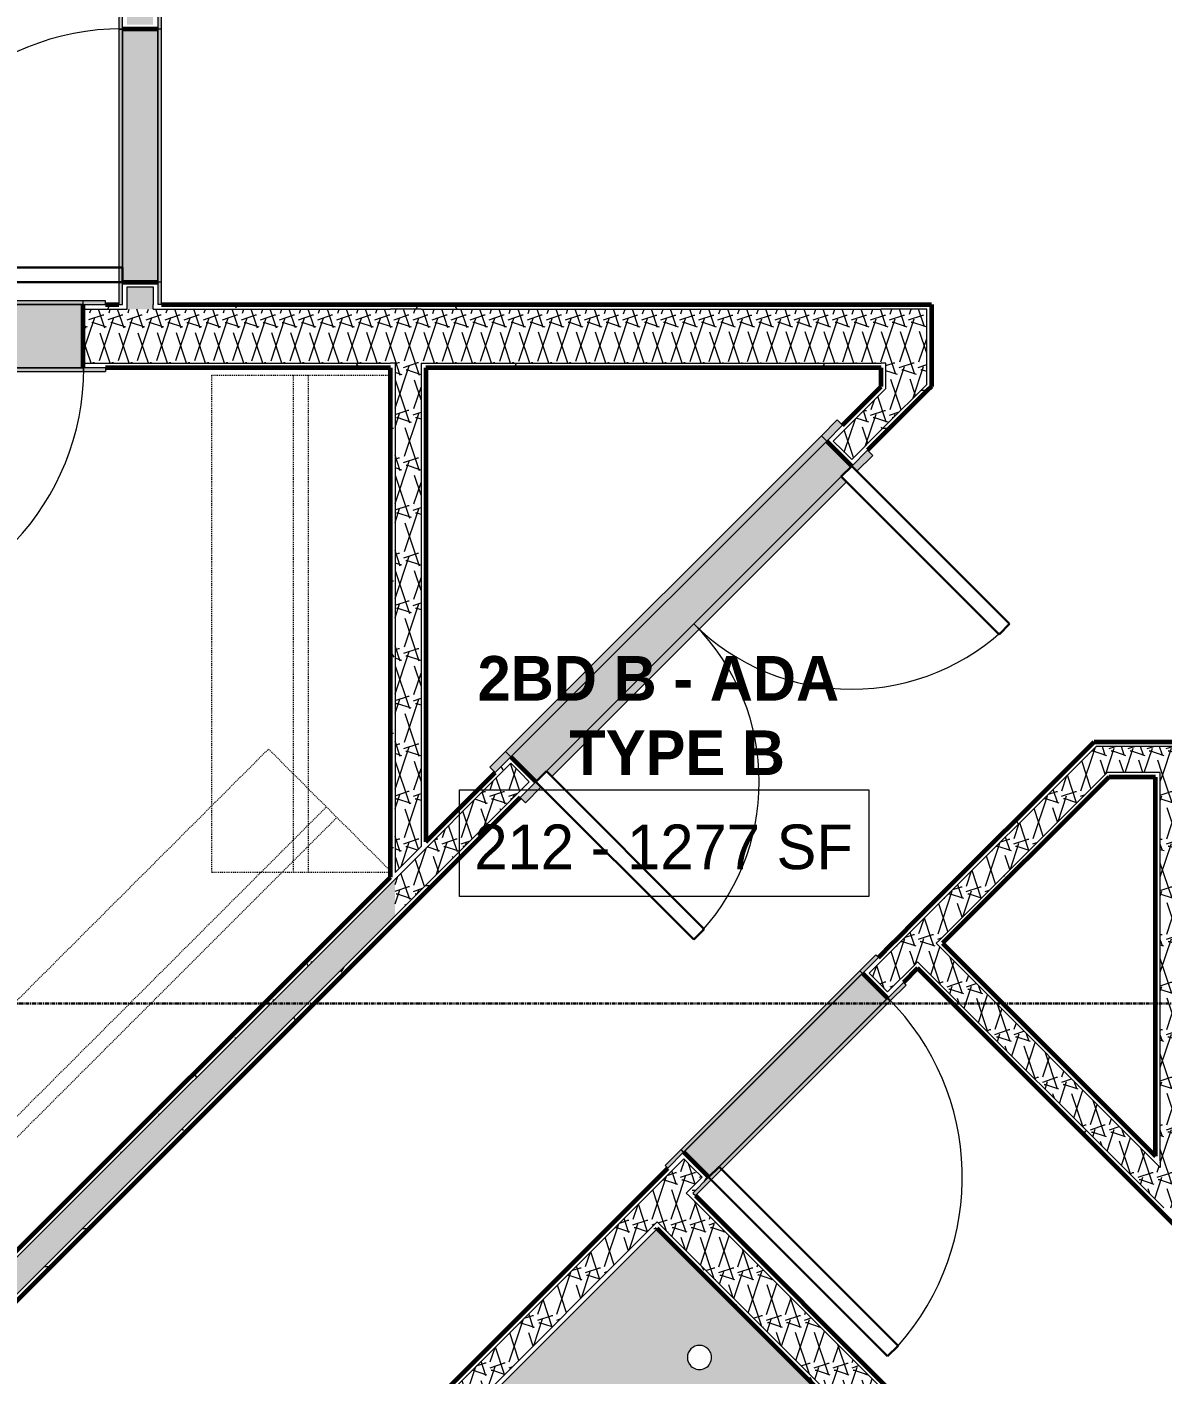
# Model space of a CAD drawing. Header units: inches. Extents: x -4110 to -1807, y 11006 to 12281.
# Drawn here: x -2413.8 to -2261.3, y 11797.4 to 11978.4 of the extents above; entities that cross this region are included whole.
import ezdxf

# ---------------------------------------------------------------- set-up
doc = ezdxf.new("R2010")
doc.units = ezdxf.units.IN
doc.header["$MEASUREMENT"] = 0
doc.linetypes.add('Dash', pattern=[0.25, 0.125, -0.125])
doc.linetypes.add('Grid Line 1_2_', pattern=[0.875, 0.5, -0.125, 0.125, -0.125])
for name, color, linetype, lineweight in [('0-1', 7, 'Continuous', 5), ('0-2', 90, 'Continuous', 18), ('A-AREA-IDEN', 2, 'Continuous', 9), ('A-DOOR', 31, 'Continuous', 18), ('A-DOOR-1', 7, 'Continuous', 9), ('A-DOOR-2', 250, 'Continuous', 30), ('A-DOOR-FRAM-1', 31, 'Continuous', 18), ('A-DOOR-FRAM-2', 7, 'Continuous', 9), ('A-WALL-1', 8, 'Continuous', 5), ('A-WALL-3', 50, 'Continuous', 60), ('A-WALL-4', 90, 'Continuous', 18), ('A-WALL-PATT-1', 7, 'Continuous', 9), ('A-WALL-PATT-2', 253, 'Continuous', 9), ('I-WALL-1', 8, 'Continuous', 5), ('I-WALL-2', 50, 'Continuous', 60), ('I-WALL-3', 90, 'Continuous', 18), ('P-SANR-FIXT-2', 7, 'Continuous', 9), ('P-SANR-FIXT-3', 130, 'Continuous', 9), ('Q-CASE-HDLN-1', 7, 'Dash', 9), ('S-GRID-1', 1, 'Grid Line 1_2_', 30)]:
    doc.layers.add(name, color=color, linetype=linetype, lineweight=lineweight)
doc.styles.add('Century Gothic', font='ufonts.com_century-gothic.ttf', dxfattribs={"height": 6})
doc.styles.add('Century Gothic_B', font='GOTHICB.TTF', dxfattribs={"height": 6})
pattern_1 = [(0, (0, 0), (20.48, 5.12), [0.845, -14.515, 0.845, -14.515, -81.92]), (0, (0, 0), (20.48, 5.12), [-30.72, 0.845, -29.875, 0.845, -14.515, -35.84]), (0, (0, 0), (20.48, 5.12), [-76.8, 0.845, -9.395, 0.845, -24.755]), (120, (7.68, 2.56), (-14.67405, 15.1762003), [0.845, -14.515, 0.845, -14.515, -81.92]), (120, (7.68, 2.56), (-14.67405, 15.1762003), [-30.72, 0.845, -29.875, 0.845, -14.515, -35.84]), (120, (7.68, 2.56), (-14.67405, 15.1762003), [-76.8, 0.845, -9.395, 0.845, -24.755]), (240, (10.24, 12.8), (-5.80595, -20.2962003), [0.845, -14.515, 0.845, -14.515, -81.92]), (240, (10.24, 12.8), (-5.80595, -20.2962003), [-30.72, 0.845, -29.875, 0.845, -14.515, -35.84]), (240, (10.24, 12.8), (-5.80595, -20.2962003), [-76.8, 0.845, -9.395, 0.845, -24.755])]
pattern_2 = [(161.57, (0.32, 0.32), (-2.560496185, -0.000537386), [0, -18.214, 2.022, 0]), (18.43, (-0.32, 0.32), (-2.560496185, 0.000537386), [0, -18.214, 2.022, 0]), (108.43, (0.32, 0.32), (1.27922091, -6.400876726), [6.07, -14.166]), (71.57, (-0.32, 0.32), (1.27922091, 6.400876726), [6.07, -14.166])]

# ---------------------------------------------------------------- blocks, each defined once
blk = doc.blocks.new('OD_CW_Closet - OD_CW_Closet-3809433-ENLARGED RCP - 2ND FLOOR PLAN - EAST')
at = {"layer": 'Q-CASE-HDLN-1'}
for p, q in [((0.74, -24), (0.74, 0)), ((0.74, 0), (67.55, 0)), ((67.55, 0), (67.55, -24)), ((0.74, -11), (67.55, -11)), ((0.74, -13), (67.55, -13))]:
    blk.add_line(p, q, dxfattribs=at)
blk = doc.blocks.new('OD_CW_Closet - OD_CW_Closet-3810279-ENLARGED RCP - 2ND FLOOR PLAN - EAST')
at = {"layer": 'Q-CASE-HDLN-1'}
for p, q in [((0.74, 0), (87.24, 0)), ((87.24, 0), (87.24, -23.16)), ((0.74, -11), (87.24, -11)), ((0.74, -13), (87.24, -13))]:
    blk.add_line(p, q, dxfattribs=at)
blk = doc.blocks.new('SWING - SINGLE - FLUSH - SWING - FLUSH - 2-10 x 6-8 - PRIVACY-3983848-ENLARGED RCP - 2ND FLOOR PLAN - EAST')
at = {"layer": 'A-DOOR-FRAM-1'}
for points in [[(-20, 4.75), (-20, 4.25), (-17, 4.25), (-17, 4.75)], [(17, 4.75), (-17, 4.75), (-17, 4.25), (17, 4.25)], [(20, 4.75), (17, 4.75), (17, 4.25), (20, 4.25), (20, 4.29)], [(-17, -4.25), (-20, -4.25), (-20, -4.75), (-17, -4.75)], [(17, -4.25), (-17, -4.25), (-17, -4.75), (17, -4.75)], [(17, -4.25), (17, -4.75), (20, -4.75), (20, -4.25)]]:
    blk.add_hatch(color=256, dxfattribs=at).paths.add_polyline_path(points, flags=0)
at = {"layer": 'A-DOOR-1'}
blk.add_arc((17, 4.25), 34.07, 93.3657, 180, dxfattribs=at)
at = {"layer": 'A-DOOR-2'}
for p, q in [((15, 4.25), (15, 38.26)), ((17, 38.26), (15, 38.26)), ((17, 4.25), (17, 38.26)), ((17, 4.25), (15, 4.25))]:
    blk.add_line(p, q, dxfattribs=at)
at = {"layer": 'A-DOOR-FRAM-2'}
for p, q in [((-17, 4.75), (-20, 4.75)), ((-20, 4.25), (-20, 4.75)), ((-20, 4.25), (-17, 4.25)), ((17, 4.75), (-17, 4.75)), ((-17, 4.25), (-17, 4.75)), ((-17, 4.25), (17, 4.25)), ((20, 4.75), (17, 4.75)), ((17, 4.25), (17, 4.75)), ((17, 4.25), (20, 4.25)), ((20, 4.25), (20, 4.75)), ((-17, -4.25), (-20, -4.25)), ((-20, -4.25), (-20, -4.75)), ((-20, -4.75), (-17, -4.75)), ((17, -4.25), (-17, -4.25)), ((-17, -4.25), (-17, -4.75)), ((-17, -4.75), (17, -4.75)), ((20, -4.25), (17, -4.25)), ((17, -4.25), (17, -4.75)), ((17, -4.75), (20, -4.75)), ((20, -4.25), (20, -4.75))]:
    blk.add_line(p, q, dxfattribs=at)
blk = doc.blocks.new('CTS6032CP - CTS6032CP-3806613-ENLARGED RCP - 2ND FLOOR PLAN - EAST')
at = {"layer": 'P-SANR-FIXT-3'}
h = blk.add_hatch(color=256, dxfattribs=at)
h.paths.add_polyline_path([(0, -33), (0.13, -33), (0.13, -32), (59.88, -32), (59.88, -33), (60, -33), (60, 0), (0, 0), (0, -32.16)], flags=0)
h.paths.add_polyline_path([(50.85, -17.4), (50.59, -17.06), (50.43, -16.67), (50.38, -16.25), (50.43, -15.83), (50.59, -15.44), (50.85, -15.1), (51.19, -14.84), (51.58, -14.68), (52, -14.62), (52.42, -14.68), (52.81, -14.84), (53.19, -15.15), (53.41, -15.44), (53.57, -15.83), (53.63, -16.25), (53.57, -16.67), (53.41, -17.06), (53.15, -17.4), (52.81, -17.66), (52.42, -17.82), (52, -17.87), (51.58, -17.82), (51.19, -17.66)], flags=0)
at = {"layer": 'P-SANR-FIXT-2'}
for p, q in [((0, -33), (0, 0)), ((0, 0), (60, 0)), ((60, 0), (60, -33)), ((59.88, -32), (0.13, -32)), ((0.13, -32), (0.13, -33)), ((59.88, -33), (59.88, -32)), ((0.13, -33), (0, -33)), ((60, -33), (59.88, -33))]:
    blk.add_line(p, q, dxfattribs=at)
for radius, start, end in [(1.62, 0, 180), (1.63, 180, 360)]:
    blk.add_arc((52, -16.25), radius, start, end, dxfattribs=at)
blk = doc.blocks.new('SWING - SINGLE - FLUSH - SWING - FLUSH - 2-10 x 6-8 - PRIVACY-3983845-ENLARGED RCP - 2ND FLOOR PLAN - EAST')
at = {"layer": 'A-DOOR-FRAM-1'}
for points in [[(-17.63, 2.38), (-17, 2.38), (-17, 2.88), (-20, 2.88), (-20, 2.38)], [(-17, 2.38), (17, 2.38), (17, 2.88), (-17, 2.88)], [(20, 2.38), (20, 2.88), (17, 2.88), (17, 2.38)], [(-17, -2.87), (-17, -2.37), (-20, -2.37), (-20, -2.87), (-17.63, -2.87)], [(17, -2.87), (17, -2.37), (-17, -2.37), (-17, -2.87), (16.5, -2.87)], [(20, -2.87), (20, -2.37), (17, -2.37), (17, -2.87), (19.65, -2.87)]]:
    blk.add_hatch(color=256, dxfattribs=at).paths.add_polyline_path(points, flags=0)
at = {"layer": 'A-DOOR-1'}
blk.add_arc((17, -2.37), 34.07, 180, 266.6343, dxfattribs=at)
at = {"layer": 'A-DOOR-2'}
for p, q in [((15, -2.37), (15, -36.38)), ((17, -2.37), (15, -2.37)), ((17, -2.37), (17, -36.38)), ((17, -36.38), (15, -36.38))]:
    blk.add_line(p, q, dxfattribs=at)
at = {"layer": 'A-DOOR-FRAM-2'}
for p, q in [((-17, 2.88), (-20, 2.88)), ((-20, 2.88), (-20, 2.38)), ((-20, 2.38), (-17, 2.38)), ((17, 2.88), (-17, 2.88)), ((-17, 2.88), (-17, 2.38)), ((-17, 2.38), (17, 2.38)), ((20, 2.88), (17, 2.88)), ((17, 2.88), (17, 2.38)), ((17, 2.38), (20, 2.38)), ((20, 2.88), (20, 2.38)), ((-17, -2.37), (-20, -2.37)), ((-20, -2.87), (-20, -2.37)), ((-20, -2.87), (-17, -2.87)), ((17, -2.37), (-17, -2.37)), ((-17, -2.87), (-17, -2.37)), ((-17, -2.87), (17, -2.87)), ((20, -2.37), (17, -2.37)), ((17, -2.87), (17, -2.37)), ((17, -2.87), (20, -2.87)), ((20, -2.87), (20, -2.37))]:
    blk.add_line(p, q, dxfattribs=at)
blk = doc.blocks.new('SWING - DOUBLE - FLUSH - SWING - DOUBLE - 5-0 x 6-8 - DUMMY-3948979-ENLARGED RCP - 2ND FLOOR PLAN - EAST')
at = {"layer": 'A-DOOR'}
for points in [[(-33, 2.375), (-30, 2.375), (-30, 3.375), (-33, 3.375)], [(-30, 2.375), (30, 2.375), (30, 3.375), (-30, 3.375)], [(30, 2.375), (33, 2.375), (33, 3.375), (30, 3.375)], [(-33, -3.375), (-30, -3.375), (-30, -2.375), (-33, -2.375)], [(-28, -3.375), (28, -3.375), (28, -2.375), (-28, -2.375)], [(30, -3.375), (33, -3.375), (33, -2.375), (30, -2.375)]]:
    blk.add_hatch(color=256, dxfattribs=at).paths.add_polyline_path(points, flags=0)
at = {"layer": 'A-DOOR-1'}
for p, q in [((-30, 3.375), (-33, 3.375)), ((-33, 3.375), (-33, 2.375)), ((-30, 2.375), (-33, 2.375)), ((30, 3.375), (-30, 3.375)), ((-30, 3.375), (-30, 2.375)), ((-30, 2.375), (30, 2.375)), ((33, 3.375), (30, 3.375)), ((30, 3.375), (30, 2.375)), ((33, 2.375), (30, 2.375)), ((33, 3.375), (33, 2.375)), ((-33, -3.375), (-33, -2.375)), ((-33, -2.375), (-30, -2.375)), ((-33, -3.375), (-30, -3.375)), ((-30, -3.375), (-30, -2.375)), ((28, -2.375), (-28, -2.375)), ((-28, -3.375), (28, -3.375)), ((30, -3.375), (30, -2.375)), ((30, -2.375), (33, -2.375)), ((30, -3.375), (33, -3.375)), ((33, -3.375), (33, -2.375))]:
    blk.add_line(p, q, dxfattribs=at)
for centre, start, end in [((-30, -2.375), 270, 0), ((30, -2.375), 180, 270)]:
    blk.add_arc(centre, 30, start, end, dxfattribs=at)
at = {"layer": 'A-DOOR-2'}
for p, q in [((-28, -2.375), (-30, -2.375)), ((-30, -2.375), (-30, -32.375)), ((-28, -32.375), (-28, -2.375)), ((28, -2.375), (30, -2.375)), ((28, -32.375), (28, -2.375)), ((30, -2.375), (30, -32.375)), ((-30, -32.375), (-28, -32.375)), ((30, -32.375), (28, -32.375))]:
    blk.add_line(p, q, dxfattribs=at)
blk = doc.blocks.new('SWING - SINGLE - FLUSH - SWING - FLUSH - 2-10 x 6-8 - PRIVACY-3983842-ENLARGED RCP - 2ND FLOOR PLAN - EAST')
at = {"layer": 'A-DOOR-FRAM-1'}
for points in [[(-17, 2.87), (-20, 2.87), (-20, 2.37), (-17, 2.37)], [(16.71, 2.87), (-17, 2.87), (-17, 2.37), (17, 2.37), (17, 2.87)], [(17, 2.87), (17, 2.37), (20, 2.37), (20, 2.87), (19.36, 2.87)], [(-20, -2.38), (-20, -2.88), (-17, -2.88), (-17, -2.38), (-17.62, -2.38)], [(-17, -2.38), (-17, -2.88), (17, -2.88), (17, -2.38), (-12.34, -2.38)], [(17, -2.38), (17, -2.88), (20, -2.88), (20, -2.38)]]:
    blk.add_hatch(color=256, dxfattribs=at).paths.add_polyline_path(points, flags=0)
at = {"layer": 'A-DOOR-1'}
blk.add_arc((17, 2.37), 34.07, 93.3657, 180, dxfattribs=at)
at = {"layer": 'A-DOOR-2'}
for p, q in [((15, 2.37), (15, 36.38)), ((17, 36.38), (15, 36.38)), ((17, 2.37), (17, 36.38)), ((17, 2.37), (15, 2.37))]:
    blk.add_line(p, q, dxfattribs=at)
at = {"layer": 'A-DOOR-FRAM-2'}
for p, q in [((-17, 2.87), (-20, 2.87)), ((-20, 2.37), (-20, 2.87)), ((-20, 2.37), (-17, 2.37)), ((17, 2.87), (-17, 2.87)), ((-17, 2.37), (-17, 2.87)), ((-17, 2.37), (17, 2.37)), ((20, 2.87), (17, 2.87)), ((17, 2.37), (17, 2.87)), ((17, 2.37), (20, 2.37)), ((20, 2.37), (20, 2.87)), ((-17, -2.38), (-20, -2.38)), ((-20, -2.38), (-20, -2.88)), ((-20, -2.88), (-17, -2.88)), ((17, -2.38), (-17, -2.38)), ((-17, -2.38), (-17, -2.88)), ((-17, -2.88), (17, -2.88)), ((20, -2.38), (17, -2.38)), ((17, -2.38), (17, -2.88)), ((17, -2.88), (20, -2.88)), ((20, -2.38), (20, -2.88))]:
    blk.add_line(p, q, dxfattribs=at)
blk = doc.blocks.new('CTR - 1st Phase - Unit Layouts_rvt-1-ENLARGED RCP - 2ND FLOOR PLAN - EAST')
at = {"layer": 'A-WALL-1'}
for points in [[(-2400.37, 11944.11), (-2396.25, 11944.11), (-2396.25, 11978.11), (-2401, 11978.11), (-2401, 11944.11)], [(-2345.46, 11877), (-2303.03, 11919.42), (-2306.39, 11922.78), (-2348.82, 11880.36), (-2345.83, 11877.37)], [(-2322.24, 11823.84), (-2298.2, 11847.89), (-2301.56, 11851.25), (-2325.6, 11827.2), (-2322.69, 11824.29)]]:
    blk.add_hatch(color=256, dxfattribs=at).paths.add_polyline_path(points, flags=0)
at = {"layer": 'A-WALL-PATT-1'}
h = blk.add_hatch(dxfattribs=at)
h.set_pattern_fill('FP_1', color=256, style=0, pattern_type=2)
h.set_pattern_definition(pattern_1)
h.paths.add_polyline_path([(-2400.37, 11941.11), (-2400.37, 11943.49), (-2398.62, 11943.49), (-2398.62, 11944.11), (-2401, 11944.11), (-2401, 11941.11)], flags=0)
h.paths.add_polyline_path([(-2398.62, 11978.11), (-2398.62, 11978.74), (-2400.37, 11978.74), (-2400.37, 12109.71), (-2401, 12109.71), (-2401, 11978.11), (-2400.37, 11978.11)], flags=0)
h = blk.add_hatch(dxfattribs=at)
h.set_pattern_fill('FP_1', color=256, style=0, pattern_type=2)
h.set_pattern_definition(pattern_1)
h.paths.add_polyline_path([(-2396.25, 11941.11), (-2396.25, 11944.11), (-2398.62, 11944.11), (-2398.62, 11943.49), (-2396.87, 11943.49), (-2396.87, 11941.11)], flags=0)
h.paths.add_polyline_path([(-2398.62, 11978.11), (-2396.25, 11978.11), (-2396.25, 12109.71), (-2396.87, 12109.71), (-2396.87, 11978.74), (-2398.62, 11978.74), (-2398.62, 11978.69)], flags=0)
h = blk.add_hatch(dxfattribs=at)
h.set_pattern_fill('FP_1', color=256, style=0, pattern_type=2)
h.set_pattern_definition(pattern_1)
h.paths.add_polyline_path([(-2440.25, 11940.49), (-2440.25, 11941.11), (-2443.25, 11941.11), (-2443.25, 11940.49)], flags=0)
h.paths.add_polyline_path([(-2365, 11940.49), (-2360.87, 11940.49), (-2360.87, 11941.11), (-2396.87, 11941.11), (-2396.87, 11940.49)], flags=0)
h.paths.add_polyline_path([(-2400.37, 11940.49), (-2400.37, 11941.11), (-2406.25, 11941.11), (-2406.25, 11940.49)], flags=0)
h = blk.add_hatch(dxfattribs=at)
h.set_pattern_fill('FP_1', color=256, style=0, pattern_type=2)
h.set_pattern_definition(pattern_1)
h.paths.add_polyline_path([(-2360.87, 11868.3), (-2360.25, 11868.92), (-2360.25, 11933.24), (-2360.87, 11933.24), (-2360.87, 11877)], flags=0)
h.paths.add_polyline_path([(-2360.25, 11940.49), (-2360.25, 11941.11), (-2360.87, 11941.11), (-2360.87, 11940.49)], flags=0)
h = blk.add_hatch(dxfattribs=at)
h.set_pattern_fill('FP_1', color=256, style=0, pattern_type=2)
h.set_pattern_definition(pattern_1)
h.paths.add_polyline_path([(-2306.39, 11940.49), (-2292.95, 11940.49), (-2292.95, 11941.11), (-2360.25, 11941.11), (-2360.25, 11940.49), (-2343.15, 11940.49)], flags=0)
h = blk.add_hatch(dxfattribs=at)
h.set_pattern_fill('FP_1', color=256, style=0, pattern_type=2)
h.set_pattern_definition(pattern_1)
h.paths.add_polyline_path([(-2292.95, 11929.51), (-2292.32, 11930.13), (-2292.32, 11941.11), (-2292.95, 11941.11), (-2292.95, 11929.84)], flags=0)
h = blk.add_hatch(dxfattribs=at)
h.set_pattern_fill('FP_1', color=256, style=0, pattern_type=2)
h.set_pattern_definition(pattern_1)
h.paths.add_polyline_path([(-2443.25, 11932.61), (-2440.25, 11932.61), (-2440.25, 11933.24), (-2443.25, 11933.24)], flags=0)
h.paths.add_polyline_path([(-2400.37, 11932.61), (-2365, 11932.61), (-2365, 11933.24), (-2406.25, 11933.24), (-2406.25, 11932.61), (-2403.25, 11932.61)], flags=0)
h = blk.add_hatch(dxfattribs=at)
h.set_pattern_fill('FP_1', color=256, style=0, pattern_type=2)
h.set_pattern_definition(pattern_1)
h.paths.add_polyline_path([(-2365, 11864.17), (-2364.37, 11864.8), (-2364.37, 11933.24), (-2365, 11933.24), (-2365, 11864.8)], flags=0)
h = blk.add_hatch(dxfattribs=at)
h.set_pattern_fill('FP_1', color=256, style=0, pattern_type=2)
h.set_pattern_definition(pattern_1)
h.paths.add_polyline_path([(-2306.39, 11932.61), (-2299.07, 11932.61), (-2299.07, 11933.24), (-2360.25, 11933.24), (-2360.25, 11932.61), (-2343.15, 11932.61)], flags=0)
h = blk.add_hatch(dxfattribs=at)
h.set_pattern_fill('FP_1', color=256, style=0, pattern_type=2)
h.set_pattern_definition(pattern_1)
h.paths.add_polyline_path([(-2365, 11857.46), (-2345.46, 11877), (-2347.14, 11878.68), (-2347.58, 11878.23), (-2346.34, 11877), (-2365, 11858.34), (-2365, 11858.08)], flags=0)
h.paths.add_polyline_path([(-2303.03, 11919.42), (-2292.95, 11929.51), (-2292.95, 11930.39), (-2303.03, 11920.31), (-2304.27, 11921.54), (-2304.71, 11921.1), (-2303.47, 11919.87)], flags=0)
h = blk.add_hatch(dxfattribs=at)
h.set_pattern_fill('FP_1', color=256, style=0, pattern_type=2)
h.set_pattern_definition(pattern_1)
h.paths.add_polyline_path([(-2365, 11863.29), (-2348.82, 11879.47), (-2347.58, 11878.23), (-2347.14, 11878.68), (-2348.82, 11880.36), (-2365, 11864.17), (-2365, 11863.46)], flags=0)
h.paths.add_polyline_path([(-2304.71, 11921.1), (-2304.27, 11921.54), (-2305.51, 11922.78), (-2299.07, 11929.22), (-2299.07, 11930.1), (-2306.39, 11922.78), (-2305.15, 11921.54)], flags=0)
h = blk.add_hatch(dxfattribs=at)
h.set_pattern_fill('FP_1', color=256, style=0, pattern_type=2)
h.set_pattern_definition(pattern_1)
h.paths.add_polyline_path([(-2296.64, 11855.28), (-2269.56, 11882.36), (-2270.44, 11882.36), (-2297.08, 11855.72)], flags=0)
h = blk.add_hatch(dxfattribs=at)
h.set_pattern_fill('FP_1', color=256, style=0, pattern_type=2)
h.set_pattern_definition(pattern_1)
h.paths.add_polyline_path([(-2290.81, 11855.28), (-2267.85, 11878.24), (-2268.73, 11878.24), (-2291.25, 11855.72)], flags=0)
h = blk.add_hatch(dxfattribs=at)
h.set_pattern_fill('FP_1', color=256, style=0, pattern_type=2)
h.set_pattern_definition(pattern_1)
h.paths.add_polyline_path([(-2261.57, 11826.05), (-2261.57, 11877.61), (-2262.2, 11877.61), (-2262.2, 11826.67), (-2261.73, 11826.2)], flags=0)
h = blk.add_hatch(dxfattribs=at)
h.set_pattern_fill('FP_1', color=256, style=0, pattern_type=2)
h.set_pattern_definition(pattern_1)
h.paths.add_polyline_path([(-2490.19, 11738.12), (-2488.06, 11740.23), (-2486.82, 11738.99), (-2486.38, 11739.43), (-2488.06, 11741.11), (-2490.19, 11738.98), (-2490.19, 11738.36)], flags=0)
h.paths.add_polyline_path([(-2460.92, 11764.89), (-2460.48, 11765.33), (-2461.72, 11766.57), (-2458.63, 11769.66), (-2459.07, 11770.1), (-2462.6, 11766.57), (-2461.37, 11765.33)], flags=0)
h.paths.add_polyline_path([(-2456.15, 11772.14), (-2428.22, 11800.07), (-2428.66, 11800.51), (-2456.6, 11772.58)], flags=0)
h.paths.add_polyline_path([(-2425.75, 11802.54), (-2365, 11863.29), (-2365, 11864.17), (-2426.19, 11802.98), (-2425.93, 11802.72)], flags=0)
h = blk.add_hatch(dxfattribs=at)
h.set_pattern_fill('FP_1', color=256, style=0, pattern_type=2)
h.set_pattern_definition(pattern_1)
h.paths.add_polyline_path([(-2486.82, 11735.63), (-2484.7, 11737.75), (-2486.38, 11739.43), (-2486.82, 11738.99), (-2485.58, 11737.75), (-2487.26, 11736.08), (-2486.94, 11735.75)], flags=0)
h.paths.add_polyline_path([(-2459.25, 11763.21), (-2365, 11857.46), (-2365, 11858.34), (-2459.25, 11764.09), (-2460.48, 11765.33), (-2460.92, 11764.89), (-2459.49, 11763.46)], flags=0)
h = blk.add_hatch(dxfattribs=at)
h.set_pattern_fill('FP_1', color=256, style=0, pattern_type=2)
h.set_pattern_definition(pattern_1)
h.paths.add_polyline_path([(-2410.81, 11741.11), (-2406.09, 11745.83), (-2404.86, 11744.59), (-2404.42, 11745.03), (-2406.09, 11746.71), (-2411.25, 11741.56)], flags=0)
h.paths.add_polyline_path([(-2380.37, 11769.07), (-2379.93, 11769.51), (-2381.17, 11770.75), (-2325.6, 11826.32), (-2324.36, 11825.08), (-2323.92, 11825.52), (-2325.6, 11827.2), (-2382.05, 11770.75), (-2380.82, 11769.51)], flags=0)
h.paths.add_polyline_path([(-2299.88, 11849.57), (-2299.44, 11850.01), (-2300.68, 11851.25), (-2297.08, 11854.84), (-2297.53, 11855.28), (-2301.56, 11851.25), (-2300.03, 11849.72)], flags=0)
h = blk.add_hatch(dxfattribs=at)
h.set_pattern_fill('FP_1', color=256, style=0, pattern_type=2)
h.set_pattern_definition(pattern_1)
h.paths.add_polyline_path([(-2258.07, 11816.24), (-2257.6, 11816.24), (-2294.17, 11852.81), (-2294.61, 11852.36), (-2258.48, 11816.24)], flags=0)
h.paths.add_polyline_path([(-2297.08, 11854.84), (-2296.64, 11855.28), (-2297.08, 11855.72), (-2297.53, 11855.28)], flags=0)
h = blk.add_hatch(dxfattribs=at)
h.set_pattern_fill('FP_1', color=256, style=0, pattern_type=2)
h.set_pattern_definition(pattern_1)
h.paths.add_polyline_path([(-2255.89, 11820.36), (-2258.07, 11822.55), (-2258.07, 11821.66), (-2256.78, 11820.36), (-2256.15, 11820.36)], flags=0)
h.paths.add_polyline_path([(-2261.57, 11825.16), (-2261.57, 11826.05), (-2291.25, 11855.72), (-2291.69, 11855.28), (-2261.73, 11825.31)], flags=0)
h = blk.add_hatch(dxfattribs=at)
h.set_pattern_fill('FP_1', color=256, style=0, pattern_type=2)
h.set_pattern_definition(pattern_1)
h.paths.add_polyline_path([(-2404.97, 11741.11), (-2402.74, 11743.35), (-2404.42, 11745.03), (-2404.86, 11744.59), (-2403.62, 11743.35), (-2405.42, 11741.56)], flags=0)
h.paths.add_polyline_path([(-2378.69, 11767.39), (-2374.66, 11771.43), (-2375.1, 11771.87), (-2378.69, 11768.28), (-2379.93, 11769.51), (-2380.37, 11769.07), (-2379.14, 11767.84)], flags=0)
h.paths.add_polyline_path([(-2372.18, 11773.91), (-2328.7, 11817.39), (-2329.14, 11817.83), (-2372.62, 11774.35), (-2372.31, 11774.04)], flags=0)
h.paths.add_polyline_path([(-2324.81, 11821.28), (-2322.24, 11823.84), (-2323.92, 11825.52), (-2324.36, 11825.08), (-2323.13, 11823.84), (-2325.25, 11821.72)], flags=0)
h.paths.add_polyline_path([(-2298.2, 11847.89), (-2294.17, 11851.92), (-2294.61, 11852.36), (-2298.2, 11848.77), (-2299.44, 11850.01), (-2299.88, 11849.57), (-2298.64, 11848.33)], flags=0)
h = blk.add_hatch(dxfattribs=at)
h.set_pattern_fill('FP_1', color=256, style=0, pattern_type=2)
h.set_pattern_definition(pattern_1)
h.paths.add_polyline_path([(-2279.85, 11776.32), (-2279.85, 11777.2), (-2324.36, 11821.72), (-2324.81, 11821.28), (-2280.73, 11777.2)], flags=0)
h = blk.add_hatch(dxfattribs=at)
h.set_pattern_fill('FP_1', color=256, style=0, pattern_type=2)
h.set_pattern_definition(pattern_1)
h.paths.add_polyline_path([(-2283.97, 11771.78), (-2283.97, 11772.67), (-2328.7, 11817.39), (-2329.14, 11816.95), (-2301.64, 11789.46)], flags=0)
at = {"layer": 'A-WALL-PATT-2'}
h = blk.add_hatch(dxfattribs=at)
h.set_pattern_fill('FP_2', color=256, style=0, pattern_type=2)
h.set_pattern_definition(pattern_2)
h.paths.add_polyline_path([(-2396.87, 11940.49), (-2396.87, 11943.49), (-2400.37, 11943.49), (-2400.37, 11940.49)], flags=0)
h.paths.add_polyline_path([(-2400.37, 11978.74), (-2396.87, 11978.74), (-2396.87, 12109.71), (-2400.37, 12109.71), (-2400.37, 12054.39)], flags=0)
h = blk.add_hatch(dxfattribs=at)
h.set_pattern_fill('FP_2', color=256, style=0, pattern_type=2)
h.set_pattern_definition(pattern_2)
h.paths.add_polyline_path([(-2440.25, 11933.24), (-2440.25, 11940.49), (-2443.87, 11940.49), (-2443.87, 11933.24), (-2443.25, 11933.24)], flags=0)
h.paths.add_polyline_path([(-2364.37, 11933.24), (-2364.37, 11940.49), (-2406.25, 11940.49), (-2406.25, 11933.24), (-2365, 11933.24)], flags=0)
h = blk.add_hatch(dxfattribs=at)
h.set_pattern_fill('FP_2', color=256, style=0, pattern_type=2)
h.set_pattern_definition(pattern_2)
h.paths.add_polyline_path([(-2364.37, 11864.8), (-2360.87, 11868.3), (-2360.87, 11940.49), (-2364.37, 11940.49), (-2364.37, 11877)], flags=0)
h = blk.add_hatch(dxfattribs=at)
h.set_pattern_fill('FP_2', color=256, style=0, pattern_type=2)
h.set_pattern_definition(pattern_2)
h.paths.add_polyline_path([(-2343.15, 11933.24), (-2298.45, 11933.24), (-2298.45, 11940.49), (-2360.87, 11940.48), (-2360.87, 11933.24), (-2360.25, 11933.24)], flags=0)
h = blk.add_hatch(dxfattribs=at)
h.set_pattern_fill('FP_2', color=256, style=0, pattern_type=2)
h.set_pattern_definition(pattern_2)
h.paths.add_polyline_path([(-2298.45, 11924.89), (-2292.95, 11930.39), (-2292.95, 11940.49), (-2298.45, 11940.49), (-2298.45, 11929.51)], flags=0)
h = blk.add_hatch(dxfattribs=at)
h.set_pattern_fill('FP_2', color=256, style=0, pattern_type=2)
h.set_pattern_definition(pattern_2)
h.paths.add_polyline_path([(-2364.37, 11858.97), (-2346.34, 11877), (-2348.82, 11879.47), (-2364.37, 11863.92), (-2364.37, 11863.29)], flags=0)
h.paths.add_polyline_path([(-2303.03, 11920.31), (-2298.45, 11924.89), (-2298.45, 11929.84), (-2305.51, 11922.78), (-2304.27, 11921.54)], flags=0)
h = blk.add_hatch(dxfattribs=at)
h.set_pattern_fill('FP_2', color=256, style=0, pattern_type=2)
h.set_pattern_definition(pattern_2)
h.paths.add_polyline_path([(-2291.69, 11855.28), (-2265.23, 11881.74), (-2270.18, 11881.74), (-2294.17, 11857.76), (-2292.13, 11855.72)], flags=0)
h = blk.add_hatch(dxfattribs=at)
h.set_pattern_fill('FP_2', color=256, style=0, pattern_type=2)
h.set_pattern_definition(pattern_2)
h.paths.add_polyline_path([(-2268.73, 11878.24), (-2258.07, 11878.24), (-2258.07, 11881.74), (-2265.23, 11881.74), (-2268.47, 11878.5)], flags=0)
h = blk.add_hatch(dxfattribs=at)
h.set_pattern_fill('FP_2', color=256, style=0, pattern_type=2)
h.set_pattern_definition(pattern_2)
h.paths.add_polyline_path([(-2258.07, 11821.66), (-2258.07, 11878.24), (-2261.57, 11878.24), (-2261.57, 11825.16), (-2258.33, 11821.92)], flags=0)
h = blk.add_hatch(dxfattribs=at)
h.set_pattern_fill('FP_2', color=256, style=0, pattern_type=2)
h.set_pattern_definition(pattern_2)
h.paths.add_polyline_path([(-2487.26, 11736.08), (-2485.58, 11737.75), (-2488.06, 11740.23), (-2489.74, 11738.55), (-2487.87, 11736.68)], flags=0)
h.paths.add_polyline_path([(-2459.25, 11764.09), (-2364.37, 11858.97), (-2364.37, 11863.92), (-2461.72, 11766.57), (-2460.48, 11765.33)], flags=0)
h = blk.add_hatch(dxfattribs=at)
h.set_pattern_fill('FP_2', color=256, style=0, pattern_type=2)
h.set_pattern_definition(pattern_2)
h.paths.add_polyline_path([(-2257.6, 11819.74), (-2256.15, 11819.74), (-2294.17, 11857.76), (-2296.64, 11855.28), (-2261.1, 11819.74), (-2258.07, 11819.74)], flags=0)
h = blk.add_hatch(dxfattribs=at)
h.set_pattern_fill('FP_2', color=256, style=0, pattern_type=2)
h.set_pattern_definition(pattern_2)
h.paths.add_polyline_path([(-2405.86, 11741.11), (-2403.62, 11743.35), (-2406.09, 11745.83), (-2408.33, 11743.59), (-2406.09, 11741.35)], flags=0)
h.paths.add_polyline_path([(-2378.69, 11768.28), (-2323.13, 11823.84), (-2325.6, 11826.32), (-2381.17, 11770.75), (-2379.93, 11769.51)], flags=0)
h.paths.add_polyline_path([(-2298.2, 11848.77), (-2294.17, 11852.81), (-2296.64, 11855.28), (-2300.68, 11851.25), (-2298.23, 11848.8)], flags=0)
h = blk.add_hatch(dxfattribs=at)
h.set_pattern_fill('FP_2', color=256, style=0, pattern_type=2)
h.set_pattern_definition(pattern_2)
h.paths.add_polyline_path([(-2283.35, 11772.04), (-2283.35, 11779.82), (-2325.25, 11821.72), (-2329.14, 11817.83), (-2283.97, 11772.67)], flags=0)
at = {"layer": 'I-WALL-1'}
blk.add_hatch(color=256, dxfattribs=at).paths.add_polyline_path([(-2406.25, 11932.61), (-2406.25, 11941.11), (-2440.25, 11941.11), (-2440.25, 11932.61), (-2407.06, 11932.61)], flags=0)
at = {"layer": 'A-WALL-3'}
for p, q in [((-2396.25, 11978.11), (-2401, 11978.11)), ((-2401, 11944.11), (-2396.25, 11944.11)), ((-2365, 11941.11), (-2360.87, 11941.11)), ((-2360.87, 11941.11), (-2360.25, 11941.11)), ((-2299.07, 11941.11), (-2292.95, 11941.11)), ((-2292.95, 11941.11), (-2292.32, 11941.11)), ((-2292.32, 11941.11), (-2292.32, 11930.13)), ((-2365, 11864.17), (-2365, 11932.61)), ((-2360.25, 11932.61), (-2360.25, 11868.92)), ((-2299.07, 11930.1), (-2299.07, 11932.61)), ((-2304.27, 11924.9), (-2299.07, 11930.1)), ((-2292.32, 11930.13), (-2292.95, 11929.51)), ((-2292.95, 11929.51), (-2299.07, 11923.38)), ((-2303.03, 11919.42), (-2306.39, 11922.78)), ((-2299.07, 11923.38), (-2300.91, 11921.54)), ((-2294.17, 11858.64), (-2270.44, 11882.36)), ((-2270.44, 11882.36), (-2269.56, 11882.36)), ((-2269.56, 11882.36), (-2263.72, 11882.36)), ((-2263.72, 11882.36), (-2257.45, 11882.36)), ((-2348.82, 11880.36), (-2345.46, 11877)), ((-2360.25, 11868.92), (-2350.94, 11878.23)), ((-2268.47, 11877.61), (-2290.81, 11855.28)), ((-2262.2, 11877.61), (-2268.47, 11877.61)), ((-2262.2, 11826.67), (-2262.2, 11877.61)), ((-2347.58, 11874.88), (-2365, 11857.46)), ((-2425.75, 11803.43), (-2365, 11864.17)), ((-2297.08, 11855.72), (-2294.17, 11858.64)), ((-2365, 11857.46), (-2457.12, 11765.33)), ((-2299.44, 11853.37), (-2297.53, 11855.28)), ((-2297.53, 11855.28), (-2297.08, 11855.72)), ((-2290.81, 11855.28), (-2262.2, 11826.67)), ((-2298.2, 11847.89), (-2301.56, 11851.25)), ((-2294.17, 11851.92), (-2296.08, 11850.01)), ((-2262.61, 11820.36), (-2294.17, 11851.92)), ((-2325.6, 11827.2), (-2322.24, 11823.84)), ((-2379.93, 11772.87), (-2327.72, 11825.08)), ((-2324.01, 11821.37), (-2283.97, 11781.33)), ((-2258.48, 11816.24), (-2262.61, 11820.36)), ((-2329.14, 11816.95), (-2329.31, 11816.77)), ((-2283.97, 11771.78), (-2329.14, 11816.95))]:
    blk.add_line(p, q, dxfattribs=at)
at = {"layer": 'A-WALL-4'}
for p, q in [((-2401, 11978.11), (-2401, 11944.11)), ((-2396.25, 11944.11), (-2396.25, 11978.11)), ((-2400.37, 11941.11), (-2400.37, 11943.49)), ((-2400.37, 11943.49), (-2398.62, 11943.49)), ((-2398.62, 11943.49), (-2396.87, 11943.49)), ((-2396.87, 11943.49), (-2396.87, 11941.11)), ((-2400.37, 11940.49), (-2400.37, 11941.11)), ((-2396.87, 11940.49), (-2396.87, 11941.11)), ((-2406.25, 11940.49), (-2400.37, 11940.49)), ((-2396.87, 11940.49), (-2365, 11940.49)), ((-2364.37, 11940.49), (-2365, 11940.49)), ((-2360.87, 11940.49), (-2364.37, 11940.49)), ((-2360.87, 11940.49), (-2360.25, 11940.49)), ((-2360.25, 11940.49), (-2299.07, 11940.49)), ((-2298.45, 11940.49), (-2299.07, 11940.49)), ((-2292.95, 11940.49), (-2298.45, 11940.49)), ((-2292.95, 11930.39), (-2292.95, 11940.49)), ((-2406.25, 11933.24), (-2365, 11933.24)), ((-2364.37, 11933.24), (-2365, 11933.24)), ((-2364.37, 11933.24), (-2364.37, 11864.8)), ((-2360.87, 11933.24), (-2360.87, 11868.3)), ((-2360.87, 11933.24), (-2360.25, 11933.24)), ((-2360.25, 11933.24), (-2299.07, 11933.24)), ((-2298.45, 11933.24), (-2299.07, 11933.24)), ((-2298.45, 11929.84), (-2298.45, 11933.24)), ((-2298.45, 11924.89), (-2292.95, 11930.39)), ((-2305.51, 11922.78), (-2299.07, 11929.22)), ((-2299.07, 11929.22), (-2298.45, 11929.84)), ((-2299.07, 11924.27), (-2298.45, 11924.89)), ((-2306.39, 11922.78), (-2348.82, 11880.36)), ((-2304.27, 11921.54), (-2305.51, 11922.78)), ((-2299.07, 11924.27), (-2303.03, 11920.31)), ((-2303.03, 11920.31), (-2304.27, 11921.54)), ((-2344.04, 11878.41), (-2304.45, 11918.01)), ((-2270.18, 11881.74), (-2293.72, 11858.2)), ((-2265.23, 11881.74), (-2270.18, 11881.74)), ((-2264.35, 11881.74), (-2265.23, 11881.74)), ((-2258.07, 11881.74), (-2264.35, 11881.74)), ((-2364.37, 11863.92), (-2348.82, 11879.47)), ((-2348.82, 11879.47), (-2347.58, 11878.23)), ((-2347.58, 11878.23), (-2346.34, 11877)), ((-2268.73, 11878.24), (-2291.25, 11855.72)), ((-2267.85, 11878.24), (-2268.73, 11878.24)), ((-2261.57, 11878.24), (-2267.85, 11878.24)), ((-2261.57, 11877.61), (-2261.57, 11878.24)), ((-2261.57, 11826.05), (-2261.57, 11877.61)), ((-2346.34, 11877), (-2364.37, 11858.97)), ((-2360.87, 11868.3), (-2364.37, 11864.8)), ((-2364.37, 11864.8), (-2360.87, 11868.3)), ((-2425.75, 11802.54), (-2365, 11863.29)), ((-2365, 11863.29), (-2364.37, 11863.92)), ((-2365, 11863.29), (-2364.37, 11863.92)), ((-2365, 11858.34), (-2459.25, 11764.09)), ((-2365, 11858.34), (-2364.37, 11858.97)), ((-2364.37, 11858.97), (-2365, 11858.34)), ((-2294.17, 11857.76), (-2296.64, 11855.28)), ((-2293.72, 11858.2), (-2294.17, 11857.76)), ((-2300.68, 11851.25), (-2297.08, 11854.84)), ((-2296.64, 11855.28), (-2297.08, 11854.84)), ((-2291.25, 11855.72), (-2291.69, 11855.28)), ((-2261.57, 11825.16), (-2291.69, 11855.28)), ((-2294.61, 11852.36), (-2298.2, 11848.77)), ((-2294.17, 11852.81), (-2294.61, 11852.36)), ((-2261.73, 11820.36), (-2294.17, 11852.81)), ((-2301.56, 11851.25), (-2325.6, 11827.2)), ((-2299.44, 11850.01), (-2300.68, 11851.25)), ((-2298.2, 11848.77), (-2299.44, 11850.01)), ((-2322.24, 11823.84), (-2298.2, 11847.89)), ((-2381.17, 11770.75), (-2325.6, 11826.32)), ((-2325.6, 11826.32), (-2324.36, 11825.08)), ((-2324.36, 11825.08), (-2323.13, 11823.84)), ((-2261.57, 11826.05), (-2261.57, 11825.16)), ((-2323.13, 11823.84), (-2325.25, 11821.72)), ((-2324.81, 11821.28), (-2325.25, 11821.72)), ((-2324.81, 11821.28), (-2283.97, 11780.45)), ((-2261.73, 11820.36), (-2261.1, 11819.74)), ((-2329.14, 11817.83), (-2372.62, 11774.35)), ((-2328.7, 11817.39), (-2329.14, 11817.83)), ((-2328.7, 11817.39), (-2283.97, 11772.67))]:
    blk.add_line(p, q, dxfattribs=at)
at = {"layer": 'I-WALL-2'}
for p, q in [((-2406.25, 11932.61), (-2406.25, 11941.11)), ((-2403.25, 11941.11), (-2401.5, 11941.11)), ((-2395.75, 11941.11), (-2365, 11941.11)), ((-2360.25, 11941.11), (-2299.07, 11941.11)), ((-2365, 11932.61), (-2403.25, 11932.61)), ((-2299.07, 11932.61), (-2360.25, 11932.61))]:
    blk.add_line(p, q, dxfattribs=at)
at = {"layer": 'I-WALL-3'}
for p, q in [((-2406.25, 11941.11), (-2440.25, 11941.11)), ((-2440.25, 11932.61), (-2406.25, 11932.61))]:
    blk.add_line(p, q, dxfattribs=at)
at = {"layer": '0-2'}
for name, p, rotation in [('SWING - SINGLE - FLUSH - SWING - FLUSH - 2-10 x 6-8 - PRIVACY-3983845-ENLARGED RCP - 2ND FLOOR PLAN - EAST', (-2398.62, 11961.11), 269.9999999999487), ('SWING - SINGLE - FLUSH - SWING - FLUSH - 2-10 x 6-8 - PRIVACY-3983848-ENLARGED RCP - 2ND FLOOR PLAN - EAST', (-2423.25, 11936.86), 180), ('OD_CW_Closet - OD_CW_Closet-3809433-ENLARGED RCP - 2ND FLOOR PLAN - EAST', (-2389, 11864.07), 90.0000000000329), ('SWING - DOUBLE - FLUSH - SWING - DOUBLE - 5-0 x 6-8 - DUMMY-3948979-ENLARGED RCP - 2ND FLOOR PLAN - EAST', (-2325.92, 11899.89), 45.00000000009266), ('OD_CW_Closet - OD_CW_Closet-3810279-ENLARGED RCP - 2ND FLOOR PLAN - EAST', (-2443.06, 11819.7), 45.00000000001427), ('SWING - SINGLE - FLUSH - SWING - FLUSH - 2-10 x 6-8 - PRIVACY-3983842-ENLARGED RCP - 2ND FLOOR PLAN - EAST', (-2311.9, 11837.54), 225.0000000000703), ('CTS6032CP - CTS6032CP-3806613-ENLARGED RCP - 2ND FLOOR PLAN - EAST', (-2371.74, 11774.35), 45.00000000021927)]:
    blk.add_blockref(name, p, dxfattribs=dict(at, rotation=rotation))
blk = doc.blocks.new('CTR - 1st Phase - Structure_rvt-1-ENLARGED RCP - 2ND FLOOR PLAN - EAST')
at = {"layer": 'S-GRID-1'}
blk.add_line((-1807.14, 11847.19), (-4076.95, 11847.19), dxfattribs=at)

msp = doc.modelspace()

# ---------------------------------------------------------------- linework, layer by layer
at = {"layer": 'A-AREA-IDEN', "flags": 128}
msp.add_lwpolyline([(-2355.72, 11875.91), (-2300.72, 11875.91), (-2300.72, 11861.57), (-2355.72, 11861.57)], close=True, dxfattribs=at)

# ---------------------------------------------------------------- block references
at = {"layer": '0-1'}
for name in ['CTR - 1st Phase - Structure_rvt-1-ENLARGED RCP - 2ND FLOOR PLAN - EAST', 'CTR - 1st Phase - Unit Layouts_rvt-1-ENLARGED RCP - 2ND FLOOR PLAN - EAST']:
    msp.add_blockref(name, (0, 0), dxfattribs=at)

# ---------------------------------------------------------------- texts
at = {"layer": 'A-AREA-IDEN', "char_height": 6, "attachment_point": 1}
for s, insert, width, style in [('2BD B - ADA', (-2353.3, 11893.89), 60.6, 'Century Gothic_B'), ('TYPE B', (-2340.97, 11883.89), 30.906, 'Century Gothic_B'), ('212 - 1277 SF', (-2353.72, 11871.24), 61.61, 'Century Gothic')]:
    msp.add_mtext(s, dxfattribs=dict(at, insert=insert, width=width, style=style))

doc.saveas('drawing.dxf')
